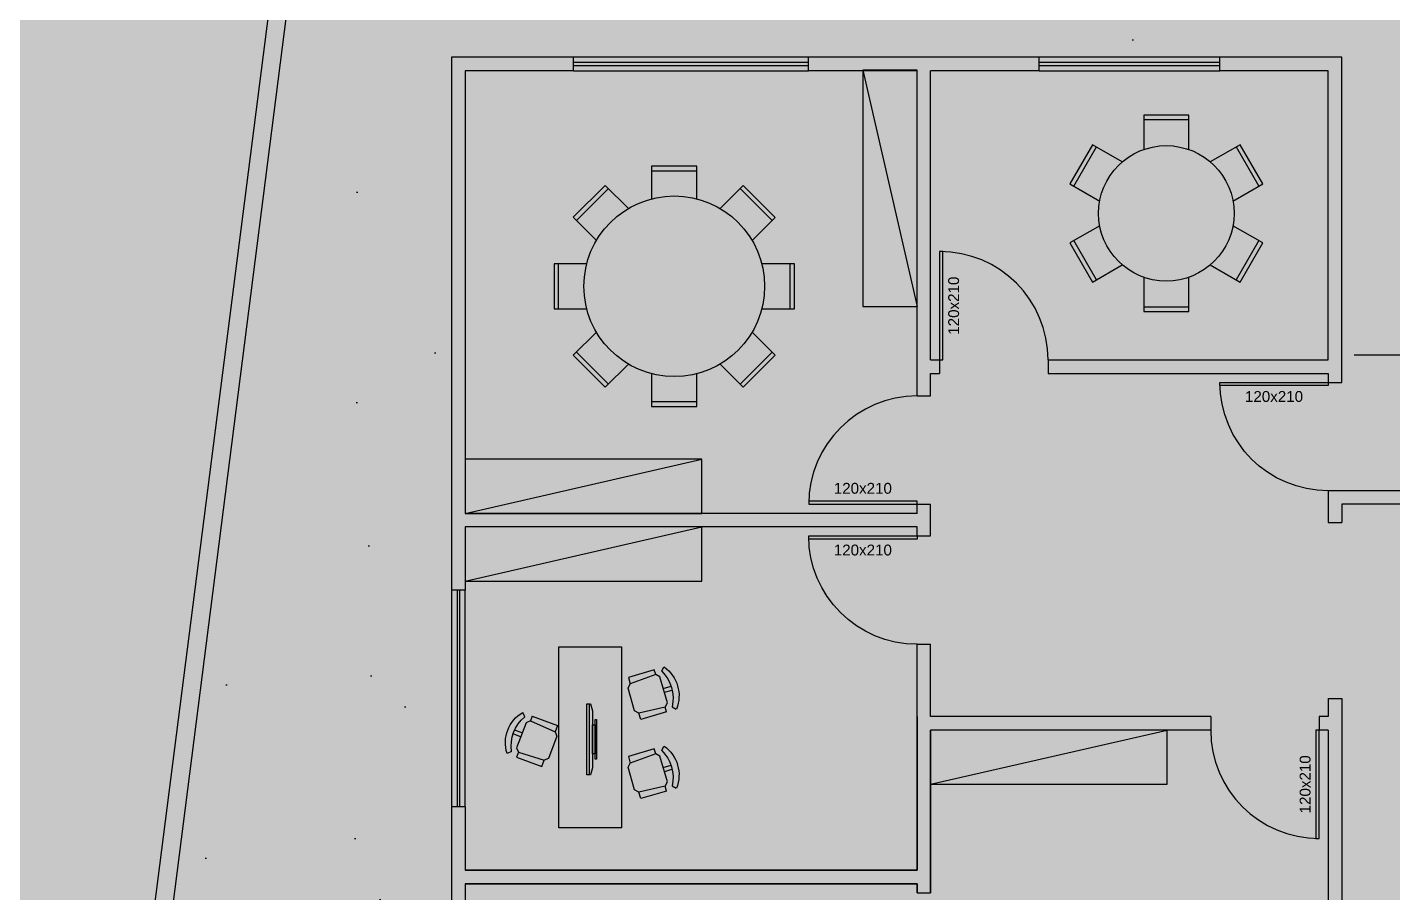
# Model space of a CAD drawing. Header units: centimetres. Extents: x 0 to 1099704, y -139216 to 99734.
# Drawn here: x 900510 to 902021, y 10594 to 11552 of the extents above; entities that cross this region are included whole.
import ezdxf
from ezdxf.enums import TextEntityAlignment as Align

# ---------------------------------------------------------------- set-up
doc = ezdxf.new("R2010")
doc.units = ezdxf.units.CM
doc.header["$LTSCALE"] = 4
doc.linetypes.add('HIDDENX2', pattern=[19.05, 12.7, -6.35])
for name, color, linetype in [('0.2', 2, 'Continuous'), ('0.4', 4, 'Continuous'), ('0.6', 6, 'Continuous'), ('02-CONT', 2, 'Continuous'), ('AIT-LAY-HTC', 254, 'Continuous'), ('AIT-LAY-MOB', 2, 'Continuous')]:
    doc.layers.add(name, color=color, linetype=linetype)
doc.styles.add('2mm 1-50', font='arial.ttf', dxfattribs={"height": 0.1})

# ---------------------------------------------------------------- blocks, each defined once
blk = doc.blocks.new('1_00e')
blk.add_lwpolyline([(-28.4, -52.3), (-25.4, -52.3), (-25.4, 47.7), (-28.4, 47.7)], close=True)
at = {"color": 1}
blk.add_arc((-28.4, -52.3), 100, 0, 90, dxfattribs=at)
blk = doc.blocks.new('A$C3A472E1F')
at = {"layer": 'AIT-LAY-HTC', "ltscale": 3}
for points in [[(0.065, 0.054), (0, 0.033), (0, 0.023), (0.67, 0.023), (0.67, 0.033), (0.605, 0.054)], [(0, 0), (0.67, 0), (0.67, 0.023), (0, 0.023)], [(0.148, 0.09), (0.148, 0.077), (0.523, 0.077), (0.523, 0.09)], [(0.198, 0.077), (0.198, 0.054), (0.473, 0.054), (0.473, 0.077)]]:
    blk.add_hatch(color=253, dxfattribs=at).paths.add_polyline_path(points)
blk.add_lwpolyline([(0.67, 0.023), (0.67, 0.033), (0.605, 0.054), (0.065, 0.054), (0, 0.033), (0, 0.023)])
for points in [[(0, 0), (0.67, 0), (0.67, 0.023), (0, 0.023)], [(0.523, 0.09), (0.148, 0.09), (0.148, 0.077), (0.523, 0.077)], [(0.473, 0.054), (0.473, 0.077), (0.198, 0.077), (0.198, 0.054)]]:
    blk.add_lwpolyline(points, close=True)
blk = doc.blocks.new('cadeira31')
for p, q in [((534, 108.8), (525.5, 108.8)), ((534, 104.5), (525.5, 104.5))]:
    blk.add_line(p, q)
for points in [[(530.5, 126.4), (527, 130)], [(537.5, 130), (565.6, 130), (565.6, 122.9)], [(537.5, 124.7), (537.5, 130)], [(537.5, 89.5), (534, 93.1), (534, 121.2), (537.5, 124.7)], [(537.5, 124.7), (565.6, 122.9)], [(565.6, 91.3), (569.1, 94.8), (569.1, 119.4), (565.6, 122.9)], [(530.5, 87.8), (527, 84.3)], [(537.5, 84.3), (565.6, 84.3), (565.6, 91.3)], [(537.5, 89.5), (565.6, 91.3)], [(537.5, 84.3), (537.5, 89.5)]]:
    blk.add_lwpolyline(points)
for centre, radius, start, end in [((555.5, 107.1), 36.6, 141.3402, 218.6598), ((565.3, 107.1), 39.8, 150.9454, 209.0546)]:
    blk.add_arc(centre, radius, start, end)
blk = doc.blocks.new('MESA 8 LUGARES - 2000MM')
at = {"layer": 'AIT-LAY-HTC', "ltscale": 3}
h = blk.add_hatch(color=253, dxfattribs=at)
h.paths.add_polyline_path([(0.25, 1.33), (0, 1.33), (0, 1.28), (0.25, 1.28)])
h.paths.add_polyline_path([(0, 1.33), (-0.25, 1.33), (-0.25, 1.28), (0, 1.28)])
at = {"layer": 'AIT-LAY-HTC'}
h = blk.add_hatch(color=254, dxfattribs=at)
edge = h.paths.add_edge_path()
edge.add_arc((0, 0), 1, 75.5004, 104.4554)
edge.add_line((-0.25, 0.968), (-0.25, 1.28))
edge.add_line((-0.25, 1.28), (0.25, 1.28))
edge.add_line((0.25, 1.28), (0.25, 0.968))
at = {"layer": 'AIT-LAY-HTC', "ltscale": 3}
h = blk.add_hatch(color=253, dxfattribs=at)
h.paths.add_polyline_path([(-0.763, 1.117), (-0.94, 0.941), (-0.905, 0.905), (-0.728, 1.082)])
h.paths.add_polyline_path([(-0.94, 0.941), (-1.117, 0.764), (-1.082, 0.729), (-0.905, 0.905)])
at = {"layer": 'AIT-LAY-HTC'}
h = blk.add_hatch(color=254, dxfattribs=at)
edge = h.paths.add_edge_path()
edge.add_arc((0, 0), 1, 120.5004, 149.4554)
edge.add_line((-0.861, 0.508), (-1.082, 0.729))
edge.add_line((-1.082, 0.729), (-0.728, 1.082))
edge.add_line((-0.728, 1.082), (-0.508, 0.862))
h = blk.add_hatch(color=254, dxfattribs=at)
edge = h.paths.add_edge_path()
edge.add_arc((0, 0), 1, 30.5004, 59.4554)
edge.add_line((0.508, 0.861), (0.729, 1.082))
edge.add_line((0.729, 1.082), (1.082, 0.728))
edge.add_line((1.082, 0.728), (0.862, 0.508))
at = {"layer": 'AIT-LAY-HTC', "ltscale": 3}
h = blk.add_hatch(color=253, dxfattribs=at)
h.paths.add_polyline_path([(1.117, 0.763), (0.941, 0.94), (0.905, 0.905), (1.082, 0.728)])
h.paths.add_polyline_path([(0.941, 0.94), (0.764, 1.117), (0.729, 1.082), (0.905, 0.905)])
h = blk.add_hatch(color=253, dxfattribs=at)
edge = h.paths.add_edge_path()
edge.add_arc((0, 0), 1, 0, 360)
h = blk.add_hatch(color=253, dxfattribs=at)
h.paths.add_polyline_path([(-1.33, 0.25), (-1.33, 0), (-1.28, 0), (-1.28, 0.25)])
h.paths.add_polyline_path([(-1.33, 0), (-1.33, -0.25), (-1.28, -0.25), (-1.28, 0)])
at = {"layer": 'AIT-LAY-HTC'}
h = blk.add_hatch(color=254, dxfattribs=at)
edge = h.paths.add_edge_path()
edge.add_arc((0, 0), 1, 165.5004, 194.4554)
edge.add_line((-0.968, -0.25), (-1.28, -0.25))
edge.add_line((-1.28, -0.25), (-1.28, 0.25))
edge.add_line((-1.28, 0.25), (-0.968, 0.25))
h = blk.add_hatch(color=254, dxfattribs=at)
edge = h.paths.add_edge_path()
edge.add_arc((0, 0), 1, -14.4996, 14.4554)
edge.add_line((0.968, 0.25), (1.28, 0.25))
edge.add_line((1.28, 0.25), (1.28, -0.25))
edge.add_line((1.28, -0.25), (0.968, -0.25))
at = {"layer": 'AIT-LAY-HTC', "ltscale": 3}
h = blk.add_hatch(color=253, dxfattribs=at)
h.paths.add_polyline_path([(1.33, -0.25), (1.33, 0), (1.28, 0), (1.28, -0.25)])
h.paths.add_polyline_path([(1.33, 0), (1.33, 0.25), (1.28, 0.25), (1.28, 0)])
at = {"layer": 'AIT-LAY-HTC'}
h = blk.add_hatch(color=254, dxfattribs=at)
edge = h.paths.add_edge_path()
edge.add_arc((0, 0), 1, 210.5004, 239.4554)
edge.add_line((-0.508, -0.861), (-0.729, -1.082))
edge.add_line((-0.729, -1.082), (-1.082, -0.728))
edge.add_line((-1.082, -0.728), (-0.862, -0.508))
h = blk.add_hatch(color=254, dxfattribs=at)
edge = h.paths.add_edge_path()
edge.add_arc((0, 0), 1, -59.4996, -30.5446)
edge.add_line((0.861, -0.508), (1.082, -0.729))
edge.add_line((1.082, -0.729), (0.728, -1.082))
edge.add_line((0.728, -1.082), (0.508, -0.862))
at = {"layer": 'AIT-LAY-HTC', "ltscale": 3}
h = blk.add_hatch(color=253, dxfattribs=at)
h.paths.add_polyline_path([(-1.117, -0.763), (-0.941, -0.94), (-0.905, -0.905), (-1.082, -0.728)])
h.paths.add_polyline_path([(-0.941, -0.94), (-0.764, -1.117), (-0.729, -1.082), (-0.905, -0.905)])
h = blk.add_hatch(color=253, dxfattribs=at)
h.paths.add_polyline_path([(0.763, -1.117), (0.94, -0.941), (0.905, -0.905), (0.728, -1.082)])
h.paths.add_polyline_path([(0.94, -0.941), (1.117, -0.764), (1.082, -0.729), (0.905, -0.905)])
at = {"layer": 'AIT-LAY-HTC'}
h = blk.add_hatch(color=254, dxfattribs=at)
edge = h.paths.add_edge_path()
edge.add_arc((0, 0), 1, 255.5004, 284.4554)
edge.add_line((0.25, -0.968), (0.25, -1.28))
edge.add_line((0.25, -1.28), (-0.25, -1.28))
edge.add_line((-0.25, -1.28), (-0.25, -0.968))
at = {"layer": 'AIT-LAY-HTC', "ltscale": 3}
h = blk.add_hatch(color=253, dxfattribs=at)
h.paths.add_polyline_path([(-0.25, -1.33), (0, -1.33), (0, -1.28), (-0.25, -1.28)])
h.paths.add_polyline_path([(0, -1.33), (0.25, -1.33), (0.25, -1.28), (0, -1.28)])
for p, q in [((-0.25, 1.28), (0.25, 1.28)), ((-1.082, 0.729), (-0.728, 1.082)), ((0.729, 1.082), (1.082, 0.728)), ((-1.28, -0.25), (-1.28, 0.25)), ((1.28, 0.25), (1.28, -0.25)), ((-0.729, -1.082), (-1.082, -0.728)), ((1.082, -0.729), (0.728, -1.082)), ((0.25, -1.28), (-0.25, -1.28))]:
    blk.add_line(p, q)
for points in [[(0.25, 0.968), (0.25, 1.33), (-0.25, 1.33), (-0.25, 0.968)], [(-0.508, 0.862), (-0.763, 1.117), (-1.117, 0.764), (-0.861, 0.508)], [(0.862, 0.508), (1.117, 0.763), (0.764, 1.117), (0.508, 0.861)], [(-0.968, 0.25), (-1.33, 0.25), (-1.33, -0.25), (-0.968, -0.25)], [(0.968, -0.25), (1.33, -0.25), (1.33, 0.25), (0.968, 0.25)], [(-0.862, -0.508), (-1.117, -0.763), (-0.764, -1.117), (-0.508, -0.861)], [(0.508, -0.862), (0.763, -1.117), (1.117, -0.764), (0.861, -0.508)], [(-0.25, -0.968), (-0.25, -1.33), (0.25, -1.33), (0.25, -0.968)]]:
    blk.add_lwpolyline(points)
at = {"ltscale": 3}
blk.add_circle((0, 0), 1, dxfattribs=at)
blk = doc.blocks.new('MESA 6 LUGARES - 1500MM')
at = {"layer": 'AIT-LAY-HTC'}
h = blk.add_hatch(color=253, dxfattribs=at)
h.paths.add_polyline_path([(0.25, 1.088), (0, 1.088), (0, 1.038), (0.25, 1.038)])
h.paths.add_polyline_path([(0, 1.088), (-0.25, 1.088), (-0.25, 1.038), (0, 1.038)])
for color, points in [(254, [(0.25, 0.707), (0.25, 1.038), (-0.25, 1.038), (-0.25, 0.707, -0.171573)]), (253, [(-1.067, 0.327), (-1.024, 0.302), (-0.774, 0.735), (-0.817, 0.76)]), (253, [(0.817, 0.76), (0.774, 0.735), (1.024, 0.302), (1.067, 0.327)]), (254, [(-0.487, 0.57), (-0.774, 0.735), (-1.024, 0.302), (-0.737, 0.137, -0.171573)]), (253, [(0.75, 0, 1), (-0.75, 0, 1)]), (254, [(0.487, 0.57, -0.171573), (0.737, 0.137), (1.024, 0.302), (0.774, 0.735)]), (254, [(-0.737, -0.137), (-1.024, -0.302), (-0.774, -0.735), (-0.487, -0.57, -0.171573)]), (254, [(1.024, -0.302), (0.737, -0.137, -0.171573), (0.487, -0.57), (0.774, -0.735)]), (253, [(-0.817, -0.76), (-0.774, -0.735), (-1.024, -0.302), (-1.067, -0.327)]), (253, [(0.774, -0.735), (0.817, -0.76), (1.067, -0.327), (1.024, -0.302)]), (254, [(0.25, -0.707, -0.171573), (-0.25, -0.707), (-0.25, -1.038), (0.25, -1.038)])]:
    blk.add_hatch(color=color, dxfattribs=at).paths.add_polyline_path(points)
h = blk.add_hatch(color=253, dxfattribs=at)
h.paths.add_polyline_path([(0.25, -1.038), (0, -1.038), (0, -1.088), (0.25, -1.088)])
h.paths.add_polyline_path([(0, -1.038), (-0.25, -1.038), (-0.25, -1.088), (0, -1.088)])
for p, q in [((-0.25, 1.038), (0.25, 1.038)), ((-1.024, 0.302), (-0.774, 0.735)), ((0.774, 0.735), (1.024, 0.302)), ((-0.774, -0.735), (-1.024, -0.302)), ((1.024, -0.302), (0.774, -0.735)), ((0.25, -1.038), (-0.25, -1.038))]:
    blk.add_line(p, q)
for points in [[(0.25, 0.707), (0.25, 1.088), (-0.25, 1.088), (-0.25, 0.707)], [(-0.487, 0.57), (-0.817, 0.76), (-1.067, 0.327), (-0.737, 0.137)], [(0.737, 0.137), (1.067, 0.327), (0.817, 0.76), (0.487, 0.57)], [(-0.737, -0.137), (-1.067, -0.327), (-0.817, -0.76), (-0.487, -0.57)], [(0.487, -0.57), (0.817, -0.76), (1.067, -0.327), (0.737, -0.137)], [(-0.25, -0.707), (-0.25, -1.088), (0.25, -1.088), (0.25, -0.707)]]:
    blk.add_lwpolyline(points)
blk.add_circle((0, 0), 0.75)

msp = doc.modelspace()

# ---------------------------------------------------------------- hatches: boundary and pattern name
at = {"layer": '0.2', "true_color": 0x000000}
h = msp.add_hatch(color=18, dxfattribs=at)
h.dxf.hatch_style = 1
h.paths.add_polyline_path([(900938.67, 12671.477), (913893.398, 12671.477), (913069.34, 10295.21), (912810.238, 10295.21), (912810.238, 10275.21), (913083.573, 10275.21), (913921.503, 12691.477), (900921.063, 12691.477), (900539.177, 9701.927), (900558.779, 9701.981)])
h = msp.add_hatch(color=18, dxfattribs=at)
h.dxf.hatch_style = 1
h.paths.add_polyline_path([(901509.927, 10773.62), (901771.657, 10773.62), (901819.927, 10773.62), (901819.927, 10788.62), (901509.927, 10788.62), (901509.927, 10868.62), (901494.927, 10868.62), (901494.927, 10618.62), (900994.927, 10618.62), (900994.927, 10688.62), (900979.927, 10688.62), (900979.927, 10603.62), (900979.927, 10523.62), (900994.927, 10523.62), (900994.927, 10603.62), (901494.927, 10603.62), (901494.927, 10593.62), (901509.927, 10593.62), (901509.927, 10618.62)])
h.paths.add_polyline_path([(901509.927, 11023.62), (901494.927, 11023.62), (901494.927, 11013.62), (900994.927, 11013.62), (900994.927, 11073.62), (900994.927, 11503.62), (901114.927, 11503.62), (901114.927, 11518.62), (900979.927, 11518.62), (900979.927, 10998.62), (900979.927, 10928.62), (900994.927, 10928.62), (900994.927, 10998.62), (901256.657, 10998.62), (901494.927, 10998.62), (901494.927, 10988.62), (901509.927, 10988.62), (901509.927, 11013.62)])
h.paths.add_polyline_path([(901629.927, 11518.62), (901494.927, 11518.62), (901374.927, 11518.62), (901374.927, 11503.62), (901434.927, 11503.62), (901434.927, 11504.258), (901494.927, 11504.258), (901494.927, 11242.528), (901494.927, 11143.62), (901509.927, 11143.62), (901509.927, 11168.62), (901519.927, 11168.62), (901519.927, 11183.62), (901509.927, 11183.62), (901509.927, 11503.62), (901629.927, 11503.62)])
h.paths.add_polyline_path([(901964.927, 11518.62), (901829.927, 11518.62), (901829.927, 11503.62), (901949.927, 11503.62), (901949.927, 11183.62), (901639.927, 11183.62), (901639.927, 11168.62), (901949.927, 11168.62), (901949.927, 11158.62), (901964.927, 11158.62), (901964.927, 11168.62)])
h.paths.add_polyline_path([(902084.927, 11038.62), (901949.927, 11038.62), (901949.927, 11003.62), (901964.927, 11003.62), (901964.927, 11023.62), (902084.927, 11023.62)])
h.paths.add_polyline_path([(902869.927, 11038.62), (902809.927, 11038.62), (902809.927, 11023.62), (902854.927, 11023.62), (902854.927, 10823.62), (902774.927, 10823.62), (902774.927, 10808.62), (902854.927, 10808.62), (902854.927, 10696.12), (902869.927, 10696.12)])
h.paths.add_polyline_path([(902664.927, 11023.62), (902709.927, 11023.62), (902709.927, 11038.62), (902649.927, 11038.62), (902604.927, 11038.62), (902604.927, 11023.62), (902649.927, 11023.62), (902649.927, 10823.62), (902639.927, 10823.62), (902639.927, 10808.62), (902664.927, 10808.62), (902674.927, 10808.62), (902674.927, 10823.62), (902664.927, 10823.62)])
h.paths.add_polyline_path([(902539.927, 10823.62), (902459.927, 10823.62), (902459.927, 11023.62), (902504.927, 11023.62), (902504.927, 11038.62), (902444.927, 11038.62), (902324.927, 11038.62), (902324.927, 11023.62), (902444.927, 11023.62), (902444.927, 10964.057), (902444.927, 10808.62), (902539.927, 10808.62)])
h.paths.add_polyline_path([(901854.703, 11133.752), (901925.152, 11133.752), (901925.152, 11152.133), (901854.703, 11152.133)], flags=9)
h = msp.add_hatch(color=18, dxfattribs=at)
h.dxf.hatch_style = 1
h.paths.add_polyline_path([(902209.927, 10223.62), (901964.927, 10223.62), (901964.927, 10808.62), (901949.927, 10808.62), (901949.927, 10788.62), (901939.927, 10788.62), (901939.927, 10773.62), (901949.927, 10773.62), (901949.927, 10223.62), (901849.927, 10223.62), (901849.927, 10208.62), (901964.927, 10208.62), (902209.927, 10208.62)])
at = {"layer": '0.4', "true_color": 0xf8f3ec}
h = msp.add_hatch(color=7, dxfattribs=at)
h.dxf.hatch_style = 1
h.paths.add_polyline_path([(917643.755, 6257.497), (917643.755, 15479.046), (896254.948, 15479.046), (896254.948, 6257.497)])
at = {"layer": '0.6'}
h = msp.add_hatch(dxfattribs=at)
h.set_pattern_fill('AR-SAND', color=4, scale=8)
h.set_pattern_definition([(37.5, (221325.4, -35669.3), (-12.80025, 391.53059), [0, -308.864, 0, -345.44, 0, -330.2]), (7.5, (221325.4, -35669.3), (359.61863, 573.4601), [0, -166.624, 0, -278.384, 0, -106.68]), (327.5, (221075.45, -35669.3), (632.7939, 1.14975), [0, -101.6, 0, -365.76, 0, -477.52]), (317.5, (221075.45, -35669.3), (610.84516, 178.34346), [0, -50.8, 0, -239.776, 0, -274.32])])
h.paths.add_polyline_path([(903584.511, 10375.234), (903584.511, 10225.234), (903583.995, 9710.251), (904640.226, 9713.138), (904640.226, 10028.138), (904640.226, 11551.556), (902349.002, 11551.556), (902349.002, 12541.477), (906584.002, 12541.477), (906584.002, 12151.477), (907978.235, 12151.477), (907978.235, 12513.013), (912810.235, 12513.013), (912810.235, 10275.21), (913083.573, 10275.21), (913921.503, 12691.477), (900921.063, 12691.477), (900539.177, 9701.927), (900981.309, 9703.136), (900979.927, 10208.62), (900979.927, 11518.62), (901964.927, 11518.62), (901964.927, 11188.62), (903019.927, 11188.62), (903019.927, 10375.234)])
h.paths.add_polyline_path([(911590.235, 10807.013), (911590.235, 11583.013), (909443.235, 11583.013), (909443.235, 11881.48), (909238.235, 11881.48), (909238.235, 10807.013)], flags=17)
h.paths.add_polyline_path([(908008.235, 10807.013), (908008.235, 11881.48), (906584.002, 11881.48), (906584.002, 11551.556), (905397.002, 11551.556), (905397.002, 11336.556), (905397.002, 10807.013)], flags=17)
h.paths.add_polyline_path([(903464.242, 10805.684), (904140.693, 10805.684), (904140.693, 10928.945), (903464.242, 10928.945)], flags=16)
h.paths.add_polyline_path([(904638.946, 10940.069), (904638.946, 11236.763), (904586.12, 11236.763), (904586.12, 10940.069)], flags=16)
h.paths.add_polyline_path([(910179.898, 11095.816), (910856.349, 11095.816), (910856.349, 11219.078), (910179.898, 11219.078)], flags=16)
h.paths.add_polyline_path([(906482.432, 11164.363), (907158.883, 11164.363), (907158.883, 11287.625), (906482.432, 11287.625)], flags=16)
h.paths.add_polyline_path([(905458.717, 10940.069), (905458.717, 11236.763), (905405.891, 11236.763), (905405.891, 10940.069)], flags=16)

# ---------------------------------------------------------------- linework, layer by layer
at = {"layer": '0.2'}
for p, q in [((901374.927, 11518.62), (901114.927, 11518.62)), ((901829.927, 11518.62), (901629.927, 11518.62)), ((901374.927, 11512.62), (901114.927, 11512.62)), ((901114.927, 11509.62), (901374.927, 11509.62)), ((901114.927, 11503.62), (901374.927, 11503.62)), ((901434.927, 11504.258), (901494.927, 11242.528)), ((901829.927, 11512.62), (901629.927, 11512.62)), ((901629.927, 11509.62), (901829.927, 11509.62)), ((901629.927, 11503.62), (901829.927, 11503.62)), ((900994.927, 11013.62), (901256.657, 11073.62)), ((900994.927, 10938.62), (901256.657, 10998.62)), ((900979.927, 10928.62), (900979.927, 10688.62)), ((900985.927, 10928.62), (900985.927, 10688.62)), ((900988.927, 10688.62), (900988.927, 10928.62)), ((900994.927, 10688.62), (900994.927, 10928.62)), ((901509.927, 10713.62), (901771.657, 10773.62))]:
    msp.add_line(p, q, dxfattribs=at)
for points in [[(901434.927, 11504.258), (901434.927, 11242.528), (901494.927, 11242.528), (901494.927, 11504.258)], [(900994.927, 11013.62), (901256.657, 11013.62), (901256.657, 11073.62), (900994.927, 11073.62)], [(900994.927, 10938.62), (901256.657, 10938.62), (901256.657, 10998.62), (900994.927, 10998.62)], [(901167.893, 10665.274), (901098.624, 10665.274), (901098.624, 10865.999), (901167.893, 10865.999)], [(901509.927, 10713.62), (901771.657, 10713.62), (901771.657, 10773.62), (901509.927, 10773.62)]]:
    msp.add_lwpolyline(points, close=True, dxfattribs=at)
at = {"layer": '0.4'}
for points in [[(900558.779, 9701.981), (900539.177, 9701.927), (900921.063, 12691.477), (913921.503, 12691.477), (913083.573, 10275.21)], [(900561.902, 9721.989), (900938.67, 12671.477), (913893.398, 12671.477), (913069.34, 10295.21)]]:
    msp.add_lwpolyline(points, dxfattribs=at)
at = {"layer": '0.4', "linetype": 'HIDDENX2'}
msp.add_lwpolyline([(903634.511, 10225.234), (903634.511, 10375.234), (903019.927, 10375.234), (903019.927, 11188.62), (901964.927, 11188.62)], dxfattribs=at)
at = {"layer": '0.6'}
for p, q in [((901114.927, 11503.62), (901114.927, 11518.62)), ((901374.927, 11503.62), (901374.927, 11518.62)), ((901629.927, 11503.62), (901629.927, 11518.62)), ((901829.927, 11503.62), (901829.927, 11518.62)), ((901519.927, 11183.62), (901519.927, 11168.62)), ((901639.927, 11183.62), (901639.927, 11168.62)), ((901949.927, 11168.62), (901949.927, 11158.62)), ((901964.927, 11158.62), (901964.927, 11168.62)), ((901949.927, 11158.62), (901964.927, 11158.62)), ((901494.927, 11143.62), (901509.927, 11143.62)), ((901494.927, 11023.62), (901509.927, 11023.62)), ((901949.927, 11003.62), (901964.927, 11003.62)), ((901494.927, 10988.62), (901509.927, 10988.62)), ((900994.927, 10928.62), (900979.927, 10928.62)), ((901494.927, 10868.62), (901509.927, 10868.62)), ((901949.927, 10808.62), (901964.927, 10808.62)), ((901819.927, 10788.62), (901819.927, 10773.62)), ((901939.927, 10788.62), (901939.927, 10773.62)), ((900994.927, 10688.62), (900979.927, 10688.62)), ((901494.927, 10593.62), (901509.927, 10593.62))]:
    msp.add_line(p, q, dxfattribs=at)
for points in [[(901114.927, 11518.62), (900979.927, 11518.62), (900979.927, 10998.62)], [(901509.927, 11518.62), (901374.927, 11518.62)], [(901629.927, 11518.62), (901494.927, 11518.62)], [(901964.927, 11168.62), (901964.927, 11518.62), (901829.927, 11518.62)], [(901114.927, 11503.62), (900994.927, 11503.62), (900994.927, 11013.62)], [(901494.927, 11143.62), (901494.927, 11503.62), (901374.927, 11503.62)], [(901509.927, 11183.62), (901509.927, 11503.62)], [(901629.927, 11503.62), (901509.927, 11503.62)], [(901639.927, 11183.62), (901949.927, 11183.62), (901949.927, 11503.62), (901829.927, 11503.62)], [(901509.927, 11183.62), (901519.927, 11183.62)], [(901509.927, 11143.62), (901509.927, 11168.62)], [(901509.927, 11168.62), (901519.927, 11168.62)], [(901639.927, 11168.62), (901949.927, 11168.62)], [(902084.927, 11038.62), (901949.927, 11038.62), (901949.927, 11003.62)], [(901494.927, 11013.62), (901494.927, 11023.62)], [(901509.927, 10998.62), (901509.927, 11023.62)], [(902084.927, 11023.62), (901964.927, 11023.62), (901964.927, 11003.62)], [(900979.927, 11013.62), (900979.927, 10928.62)], [(901494.927, 11013.62), (900994.927, 11013.62)], [(901509.927, 10988.62), (901509.927, 11013.62)], [(901494.927, 10988.62), (901494.927, 10998.62), (900994.927, 10998.62), (900994.927, 10928.62)], [(900994.927, 10688.62), (900994.927, 10618.62), (901494.927, 10618.62), (901494.927, 10868.62)], [(901509.927, 10788.62), (901509.927, 10868.62)], [(901949.927, 10808.62), (901949.927, 10788.62)], [(901964.927, 10808.62), (901964.927, 10223.62), (902209.927, 10223.62)], [(901494.927, 10788.62), (901494.927, 10618.62)], [(901819.927, 10788.62), (901509.927, 10788.62)], [(901949.927, 10788.62), (901939.927, 10788.62)], [(901819.927, 10773.62), (901509.927, 10773.62), (901509.927, 10593.62)], [(901509.927, 10603.62), (901509.927, 10773.62)], [(901949.927, 10773.62), (901939.927, 10773.62)], [(901949.927, 10773.62), (901949.927, 10223.62)], [(900979.927, 10688.62), (900979.927, 10603.62)], [(900979.927, 10618.62), (900979.927, 10523.62)], [(901494.927, 10618.62), (900994.927, 10618.62)], [(901509.927, 10593.62), (901509.927, 10618.62)], [(901494.927, 10593.62), (901494.927, 10603.62), (900994.927, 10603.62), (900994.927, 10523.62)], [(900994.927, 10603.62), (901494.927, 10603.62)], [(901494.927, 10603.62), (901494.927, 10593.62)]]:
    msp.add_lwpolyline(points, dxfattribs=at)

# ---------------------------------------------------------------- block references
at = {"layer": '0.2', "xscale": -1.062924631088128, "yscale": 1.062924631088128, "zscale": 1.062924631088128}
for p, rotation in [((901791.279, 10868.333), 16.31652664983504), ((900567.198, 11076.605), 159.115141540513), ((901791.279, 10780.683), 16.31652664983504)]:
    msp.add_blockref('cadeira31', p, dxfattribs=dict(at, rotation=rotation))
at = {"layer": '02-CONT', "xscale": 1.2, "yscale": 1.2, "zscale": 1.2}
msp.add_blockref('1_00e', (901554.014, 11246.324), dxfattribs=at)
at = {"layer": '02-CONT', "yscale": 1.2, "zscale": 1.2}
for p, xscale, rotation in [((901887.224, 11124.534), -1.2, 90), ((901432.224, 11057.707), 1.2, 89.99999999999999), ((901432.224, 10954.534), -1.2, 90), ((901905.841, 10710.917), 1.2, 180)]:
    msp.add_blockref('1_00e', p, dxfattribs=dict(at, xscale=xscale, rotation=rotation))
at = {"layer": 'AIT-LAY-MOB', "xscale": 100, "yscale": 100, "zscale": 100}
for name, p in [('MESA 6 LUGARES - 1500MM', (901770.725, 11345.742)), ('MESA 8 LUGARES - 2000MM', (901226.232, 11265.01))]:
    msp.add_blockref(name, p, dxfattribs=at)
at = {"layer": 'AIT-LAY-MOB', "xscale": -117.190362101784, "yscale": 117.190362101784, "zscale": 117.190362101784, "rotation": 270}
msp.add_blockref('A$C3A472E1F', (901129.549, 10724.156), dxfattribs=at)

# ---------------------------------------------------------------- texts
at = {"layer": '02-CONT', "style": '2mm 1-50'}
for p in [(901535.372, 11243.566), (901924.327, 10713.62)]:
    msp.add_text('120x210', height=12, rotation=90, dxfattribs=at).set_placement(p, align=Align.MIDDLE_CENTER)
for p in [(901889.927, 11143.02), (901434.927, 11041.369), (901434.927, 10973.02)]:
    msp.add_text('120x210', height=12, dxfattribs=at).set_placement(p, align=Align.MIDDLE_CENTER)

doc.saveas('drawing.dxf')
